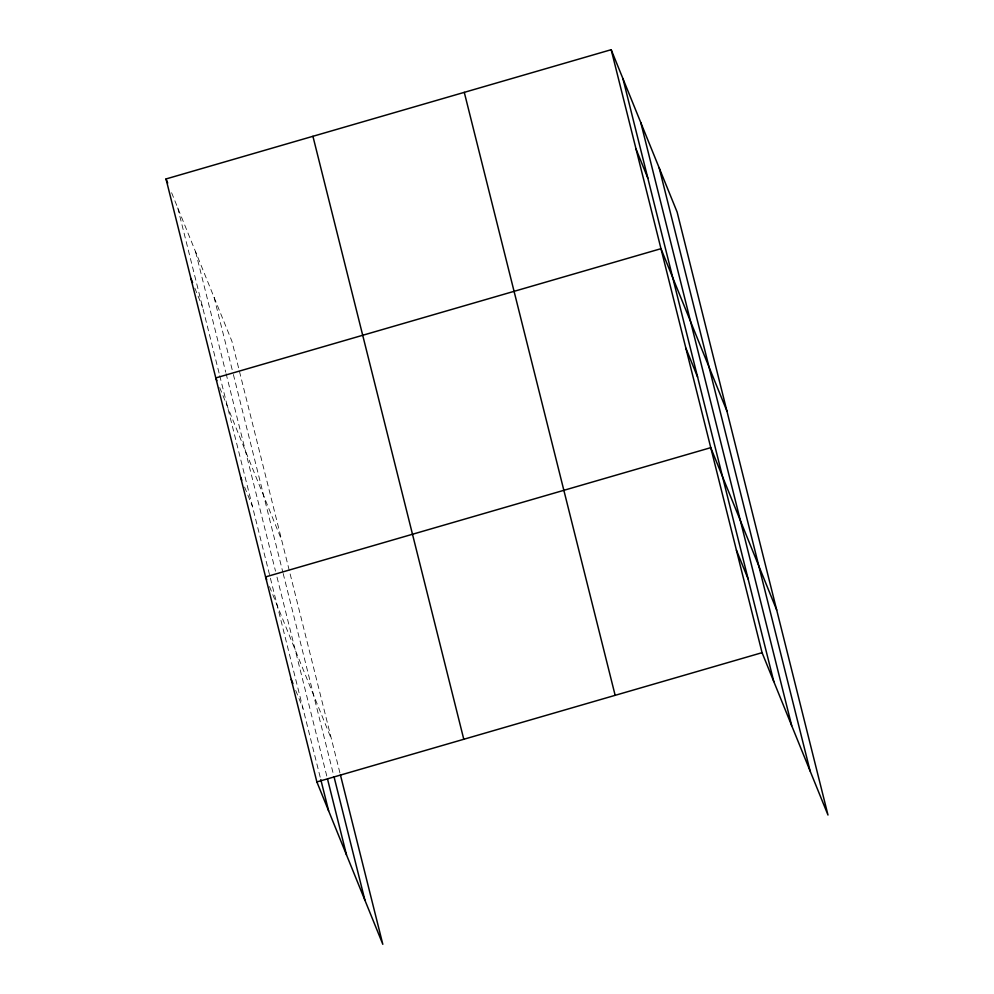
<?xml version="1.0" encoding="UTF-8"?>
<svg xmlns="http://www.w3.org/2000/svg" width="994" height="994" viewBox="0 0 994 994"><rect width="100%" height="100%" fill="white"/><g stroke="black" fill="none" stroke-linecap="round" stroke-linejoin="round"><path stroke-width="0.75" stroke-dasharray="4.97 3.73" d="M171.602 192.724L231.937 341.327L340.06 773.456M194.812 288.086L202.639 307.345M219.711 387.573L281.724 540.314M244.599 487.06L252.426 506.331M269.498 586.547L331.511 739.287M295.703 690.432L302.971 708.324M214.058 297.281L233.006 373.011M233.379 374.502L282.793 571.997M283.166 573.476L333.325 773.978M195.632 251.904L225.725 372.178M226.098 373.669L275.512 571.165M277.003 577.104L326.802 776.14M177.74 207.858L219.351 374.166M219.724 375.657L320.801 779.631"/><path stroke-width="1.49" d="M340.433 774.947L382.814 944.3L316.875 781.93L166.01 178.957L611.186 49.7L677.125 212.07L827.99 815.043L762.063 652.673L611.186 49.7M316.875 781.93L762.063 652.673M636.085 149.187L647.815 178.088M726.912 411.056L660.973 248.686L215.797 377.931L216.916 380.69M685.872 348.173L697.602 377.074M776.699 610.03L710.76 447.66L265.584 576.918L266.703 579.676M736.417 550.167L748.147 579.067M166.01 178.957L167.688 183.082M190.898 278.444L192.575 282.569M240.685 477.431L241.803 480.177M291.23 679.424L292.907 683.549M659.233 168.023L810.11 770.996M640.807 122.647L791.684 725.62M622.927 78.601L773.792 681.573M464.285 92.355L615.149 695.328M312.924 136.302L463.788 739.275M334.071 776.948L364.922 900.253M327.535 779.11L346.496 854.877M320.801 779.631L328.616 810.831"/></g></svg>
